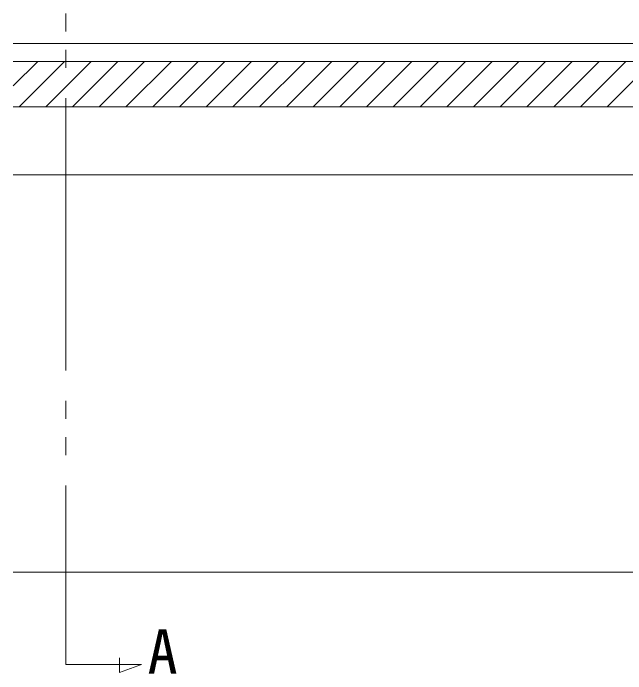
# Model space of a CAD drawing. Units: millimetres, scale not verified. Extents: x -2376 to -396, y -1680 to 1517.
# Drawn here: x -1184 to -1021.9, y 608.2 to 782.8 of the extents above; entities that cross this region are included whole.
import ezdxf
from ezdxf.enums import TextEntityAlignment as Align

# ---------------------------------------------------------------- set-up
doc = ezdxf.new("R2010")
doc.units = ezdxf.units.MM
doc.header["$LTSCALE"] = 8
doc.linetypes.add('DOUBLE_CHAIN2', pattern=[12.8, 9, -1, 0.6, -0.6, 0.6, -1])
doc.layers.add('0-1_USER1', color=3, linetype='Continuous')
doc.layers.add('0-4_YKK_12', color=2, linetype='Continuous', lineweight=9)
doc.layers.add('0-7_YSS_K', color=3, linetype='Continuous', lineweight=9)
doc.styles.add('ＭＳ ゴシック', font='')
doc.styles.get('ＭＳ ゴシック').set_extended_font_data('MS Gothic')

msp = doc.modelspace()

# ---------------------------------------------------------------- linework, layer by layer
at = {"layer": '0-4_YKK_12', "linetype": 'DOUBLE_CHAIN2'}
for p, q in [((-1170.012, 965.168), (-1170.012, 610.653)), ((-1155.862, 608.523), (-1155.862, 612.423)), ((-1170.012, 610.653), (-1150.012, 610.653)), ((-1150.012, 610.653), (-1155.862, 608.523))]:
    msp.add_line(p, q, dxfattribs=at)
at = {"layer": '0-4_YKK_12'}
msp.add_line((-990.704, 774.772), (-1183.955, 774.772), dxfattribs=at)
at = {"layer": '0-7_YSS_K'}
for p, q in [((-1183.955, 763.596), (-1177.479, 770.071)), ((-1183.955, 770.071), (-962.704, 770.071)), ((-1182.408, 758.071), (-1170.408, 770.071)), ((-1175.336, 758.071), (-1163.336, 770.071)), ((-1168.265, 758.071), (-1156.265, 770.071)), ((-1161.194, 758.071), (-1149.194, 770.071)), ((-1154.123, 758.071), (-1142.123, 770.071)), ((-1147.052, 758.071), (-1135.052, 770.071)), ((-1139.981, 758.071), (-1127.981, 770.071)), ((-1132.91, 758.071), (-1120.91, 770.071)), ((-1125.839, 758.071), (-1113.839, 770.071)), ((-1118.768, 758.071), (-1106.768, 770.071)), ((-1111.697, 758.071), (-1099.697, 770.071)), ((-1104.626, 758.071), (-1092.626, 770.071)), ((-1097.555, 758.071), (-1085.555, 770.071)), ((-1090.483, 758.071), (-1078.484, 770.071)), ((-1083.413, 758.071), (-1071.413, 770.071)), ((-1076.341, 758.071), (-1064.341, 770.071)), ((-1069.27, 758.071), (-1057.27, 770.071)), ((-1062.199, 758.071), (-1050.199, 770.071)), ((-1055.128, 758.071), (-1043.128, 770.071)), ((-1048.057, 758.071), (-1036.057, 770.071)), ((-1040.986, 758.071), (-1028.986, 770.071)), ((-1033.915, 758.071), (-1021.915, 770.071)), ((-1026.844, 758.071), (-1014.844, 770.071)), ((-1183.955, 758.071), (-887.704, 758.071)), ((-905.704, 740.072), (-1183.955, 740.072)), ((-1065.204, 740.072), (-908.704, 740.072)), ((-905.704, 635.072), (-1183.955, 635.072))]:
    msp.add_line(p, q, dxfattribs=at)

# ---------------------------------------------------------------- texts
at = {"layer": '0-1_USER1', "color": 4, "style": 'ＭＳ ゴシック'}
msp.add_text('A', height=11.73, dxfattribs=at).set_placement((-1148.431, 604.653), align=Align.BOTTOM_LEFT)

doc.saveas('drawing.dxf')
